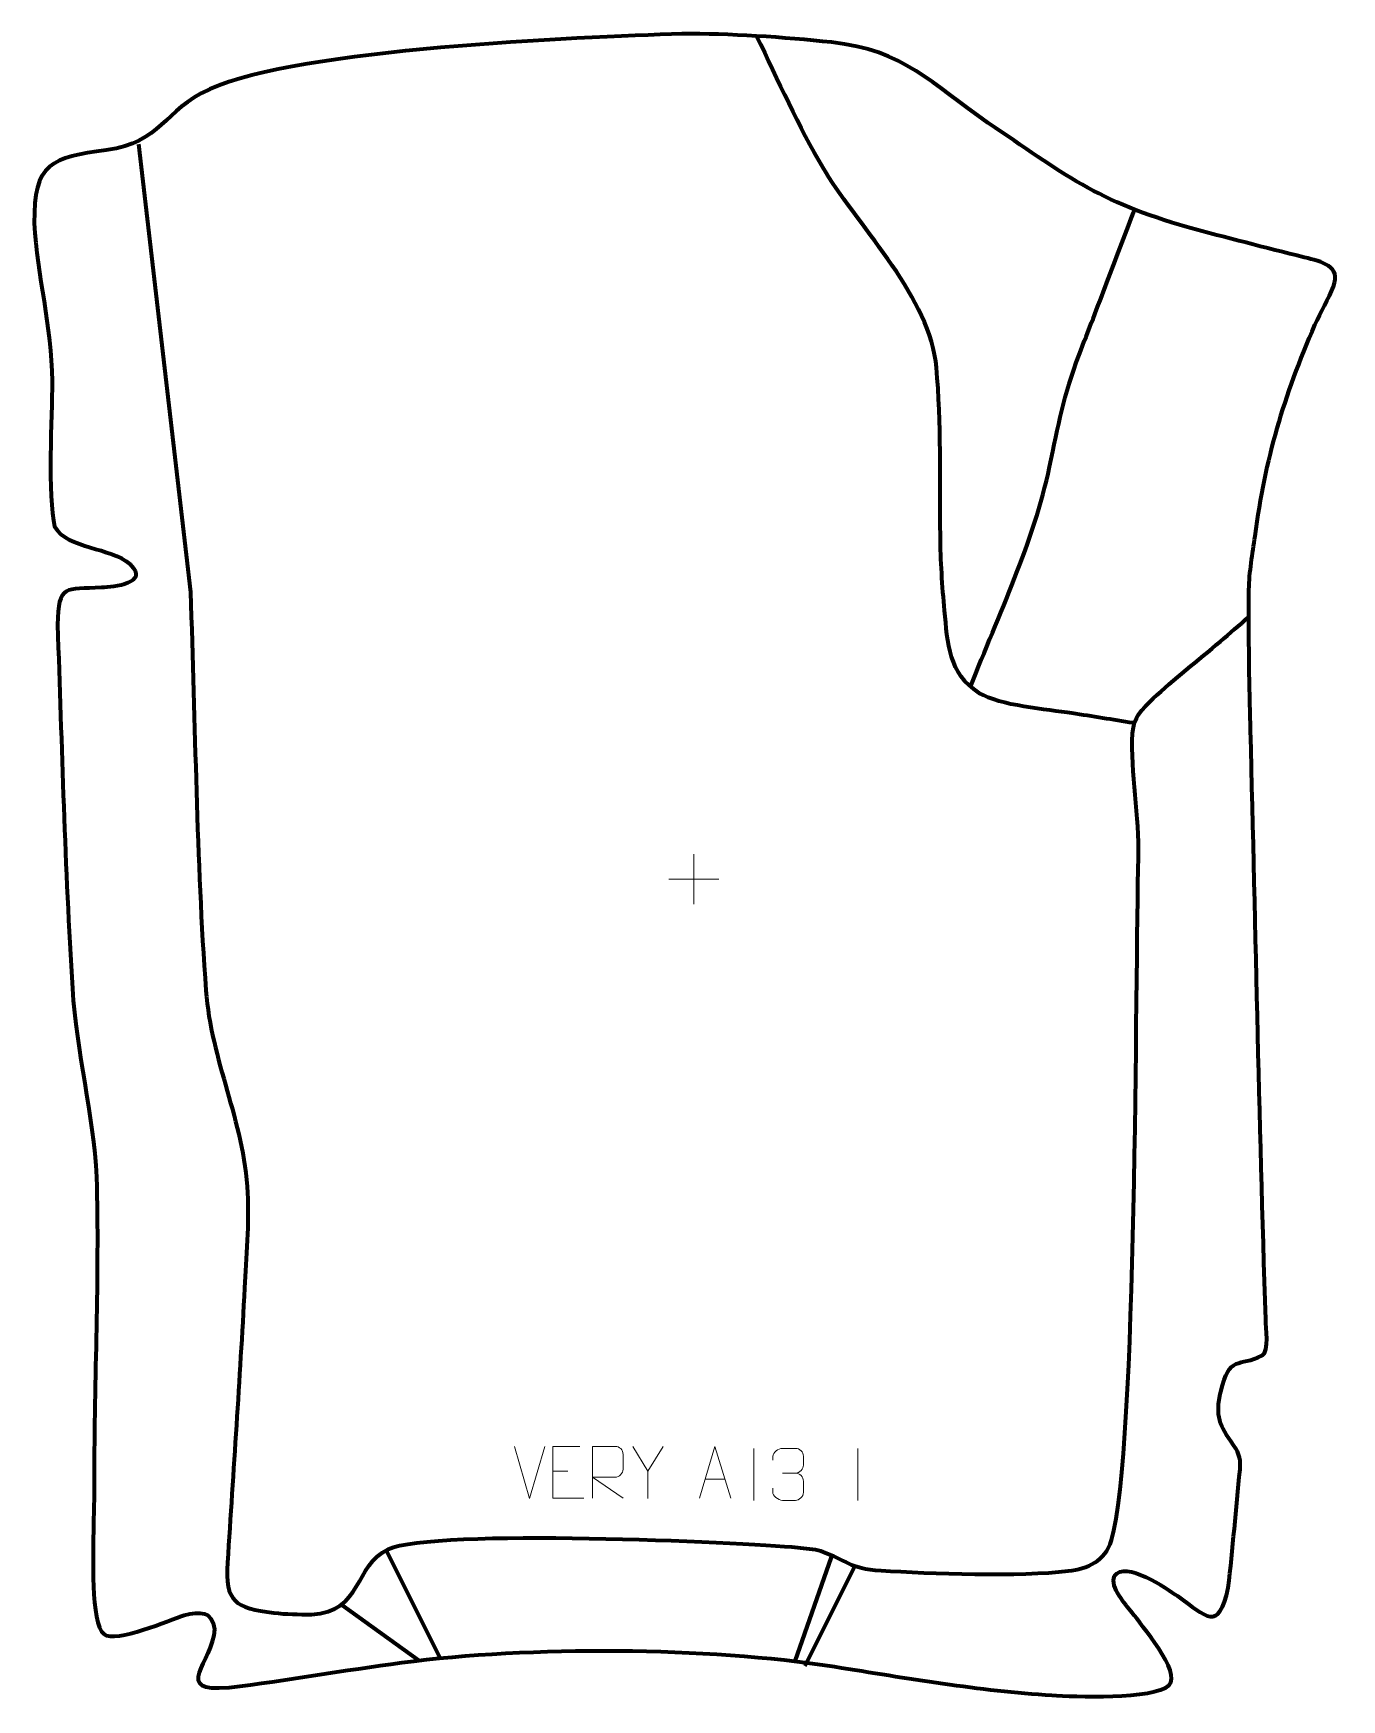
# Model space of a CAD drawing. Header units: millimetres. Extents: x -606 to 22, y 12 to 813.
import ezdxf

# ---------------------------------------------------------------- set-up
doc = ezdxf.new("R2010")
doc.units = ezdxf.units.MM
doc.header["$MEASUREMENT"] = 0
doc.layers.add('layer 2', color=7, linetype='Continuous')
doc.layers.add('layer 3', color=7, linetype='Continuous')

msp = doc.modelspace()

# ---------------------------------------------------------------- linework, layer by layer
at = {"layer": 'layer 2', "color": 142, "lineweight": 158}
for points, knots in [([(-77.9762, 481.4697), (-87.7638, 483.0323), (-97.5514, 484.5948), (-107.339, 486.1574), (-107.339, 486.1574), (-119.3621, 487.9819), (-142.0437, 489.7089), (-151.8605, 495.853), (-151.8605, 495.853), (-166.5889, 505.0712), (-167.041, 519.8738), (-168.5043, 535.4528), (-168.5043, 535.4528), (-169.6201, 547.1327), (-170.4347, 559.5928), (-170.5364, 571.332), (-170.5364, 571.332), (-170.6572, 598.347), (-170.0955, 625.2112), (-172.389, 652.1727), (-172.389, 652.1727), (-175.3045, 685.4833), (-208.474, 718.2302), (-225.7385, 746.2416), (-225.7385, 746.2416), (-225.7385, 746.2416), (-226.5431, 747.5811), (-226.5431, 747.5811), (-226.5431, 747.5811), (-238.7046, 768.0534), (-248.448, 789.9213), (-258.7565, 811.3593)], [0, 0, 0, 0, 0.11111111, 0.11111111, 0.11111111, 0.11111111, 0.22222222, 0.22222222, 0.22222222, 0.22222222, 0.33333333, 0.33333333, 0.33333333, 0.33333333, 0.44444444, 0.44444444, 0.44444444, 0.44444444, 0.55555556, 0.55555556, 0.55555556, 0.55555556, 0.66666667, 0.66666667, 0.66666667, 0.66666667, 0.77777778, 0.77777778, 0.77777778, 0.77777778, 1, 1, 1, 1]), ([(-555.5504, 759.4146), (-555.5504, 759.4146), (-530.6794, 544.3081), (-530.6794, 544.3081), (-530.6794, 544.3081), (-528.2807, 480.8634), (-527.8965, 416.2795), (-523.2623, 353.0616), (-523.2623, 353.0616), (-520.7973, 319.4346), (-505.1515, 290.6791), (-503.2126, 255.7421), (-503.2126, 255.7421), (-502.5548, 242.0144), (-503.9266, 224.0834), (-504.6746, 210.2209), (-504.6746, 210.2209), (-507.0688, 166.2137), (-510.0252, 122.2993), (-512.8699, 78.3244), (-512.8699, 78.3244), (-514.1016, 59.2839), (-509.3917, 56.5489), (-490.6131, 54.186), (-490.6131, 54.186), (-484.5562, 53.4239), (-478.68, 53.3527), (-472.5911, 53.4119), (-472.5911, 53.4119), (-447.9971, 54.4029), (-452.0399, 77.2462), (-435.6807, 84.6958), (-435.6807, 84.6958), (-413.2892, 94.8924), (-266.5487, 88.141), (-238.9199, 85.5102), (-238.9199, 85.5102), (-235.8291, 85.2159), (-230.9405, 84.7998), (-228.0023, 83.8857), (-228.0023, 83.8857), (-214.5055, 79.137), (-215.2492, 75.5185), (-198.9272, 74.4647), (-198.9272, 74.4647), (-176.2164, 72.9987), (-131.5725, 71.4757), (-109.1162, 74.2698), (-109.1162, 74.2698), (-99.9532, 75.41), (-91.2629, 78.8234), (-88.3604, 88.9908), (-88.3604, 88.9908), (-75.7548, 133.1479), (-77.02, 359.2788), (-75.3498, 416.9353), (-75.3498, 416.9353), (-74.8002, 436.2463), (-79.3643, 457.6459), (-78.1898, 476.5017), (-78.1898, 476.5017), (-77.6917, 484.4983), (-74.0519, 487.6591), (-68.2857, 493.1724), (-68.2857, 493.1724), (-58.5605, 502.4709), (-46.5012, 511.6319), (-36.0705, 520.6115), (-36.0705, 520.6115), (-31.5073, 524.5398), (-26.9469, 528.4714), (-22.3856, 532.4019)], [0, 0, 0, 0, 0.05263158, 0.05263158, 0.05263158, 0.05263158, 0.10526316, 0.10526316, 0.10526316, 0.10526316, 0.15789474, 0.15789474, 0.15789474, 0.15789474, 0.21052632, 0.21052632, 0.21052632, 0.21052632, 0.26315789, 0.26315789, 0.26315789, 0.26315789, 0.31578947, 0.31578947, 0.31578947, 0.31578947, 0.36842105, 0.36842105, 0.36842105, 0.36842105, 0.42105263, 0.42105263, 0.42105263, 0.42105263, 0.47368421, 0.47368421, 0.47368421, 0.47368421, 0.52631579, 0.52631579, 0.52631579, 0.52631579, 0.57894737, 0.57894737, 0.57894737, 0.57894737, 0.63157895, 0.63157895, 0.63157895, 0.63157895, 0.68421053, 0.68421053, 0.68421053, 0.68421053, 0.73684211, 0.73684211, 0.73684211, 0.73684211, 0.78947368, 0.78947368, 0.78947368, 0.78947368, 0.84210526, 0.84210526, 0.84210526, 0.84210526, 0.89473684, 0.89473684, 0.89473684, 0.89473684, 1, 1, 1, 1]), ([(-156.094, 498.8659), (-142.5854, 533.1648), (-125.6498, 568.4035), (-118.0796, 604.4802), (-118.0796, 604.4802), (-113.8291, 624.7368), (-111.425, 638.5514), (-103.896, 658.2499), (-103.896, 658.2499), (-99.4671, 669.8376), (-94.9414, 681.391), (-90.5156, 692.9831), (-90.5156, 692.9831), (-86.247, 704.1838), (-81.9783, 715.3844), (-77.7096, 726.585), (-77.7096, 726.585), (-77.7096, 726.585), (-77.176, 727.9851), (-77.176, 727.9851)], [0, 0, 0, 0, 0.16666667, 0.16666667, 0.16666667, 0.16666667, 0.33333333, 0.33333333, 0.33333333, 0.33333333, 0.5, 0.5, 0.5, 0.5, 0.66666667, 0.66666667, 0.66666667, 0.66666667, 1, 1, 1, 1])]:
    msp.add_open_spline(points, degree=3, knots=knots, dxfattribs=at)
at = {"layer": 'layer 2', "color": 250, "lineweight": 9}
for points in [[(-288.9681, 418.3941), (-288.9681, 418.3941), (-288.9681, 394.4162), (-288.9681, 394.4162)], [(-300.957, 406.4051), (-300.957, 406.4051), (-276.9791, 406.4051), (-276.9791, 406.4051)], [(-367.777, 109.1284), (-367.777, 109.1284), (-375.0988, 134.082), (-375.0988, 134.082)], [(-360.4551, 134.082), (-360.4551, 134.082), (-367.7769, 109.1284), (-367.7769, 109.1284)], [(-310.9439, 122.1833), (-310.9439, 122.1833), (-318.2648, 134.082), (-318.2648, 134.082)], [(-260.1398, 133.1367), (-260.1398, 133.1367), (-260.1398, 108.1626), (-260.1398, 108.1626)], [(-210.1398, 133.1367), (-210.1398, 133.1367), (-210.1398, 108.1626), (-210.1398, 108.1626)], [(-356.6216, 122.2097), (-356.6216, 122.2097), (-349.4535, 122.2097), (-349.4535, 122.2097)], [(-246.3139, 121.1969), (-246.3139, 121.1969), (-240.1175, 121.1969), (-240.1175, 121.1969)], [(-283.4139, 118.3851), (-283.4139, 118.3851), (-273.9182, 118.3851), (-273.9182, 118.3851)]]:
    msp.add_open_spline(points, degree=3, dxfattribs=at)
for points, knots in [([(-343.7477, 134.0894), (-343.7477, 134.0894), (-356.6216, 134.0894), (-356.6216, 134.0894), (-356.6216, 134.0894), (-356.6216, 134.0894), (-356.6216, 109.1358), (-356.6216, 109.1358), (-356.6216, 109.1358), (-356.6216, 109.1358), (-341.7558, 109.1358), (-341.7558, 109.1358)], [0, 0, 0, 0, 0.25, 0.25, 0.25, 0.25, 0.5, 0.5, 0.5, 0.5, 1, 1, 1, 1]), ([(-337.5945, 109.1321), (-337.5945, 109.1321), (-337.5945, 134.0856), (-337.5945, 134.0856), (-337.5945, 134.0856), (-333.9997, 134.0856), (-330.4042, 134.0856), (-326.809, 134.0856), (-326.809, 134.0856), (-324.4837, 134.0479), (-322.9264, 132.5579), (-322.9305, 130.1915), (-322.9305, 130.1915), (-322.9309, 128.156), (-322.9309, 125.0966), (-322.9305, 123.0606), (-322.9305, 123.0606), (-322.937, 121.1851), (-324.7493, 119.2433), (-326.7588, 119.2242), (-326.7588, 119.2242), (-326.7588, 119.2242), (-337.5945, 119.2242), (-337.5945, 119.2242), (-337.5945, 119.2242), (-337.5945, 119.2242), (-322.9398, 109.1321), (-322.9398, 109.1321)], [0, 0, 0, 0, 0.125, 0.125, 0.125, 0.125, 0.25, 0.25, 0.25, 0.25, 0.375, 0.375, 0.375, 0.375, 0.5, 0.5, 0.5, 0.5, 0.625, 0.625, 0.625, 0.625, 0.75, 0.75, 0.75, 0.75, 1, 1, 1, 1]), ([(-303.6215, 134.082), (-303.6215, 134.082), (-310.9439, 122.1833), (-310.9439, 122.1833), (-310.9439, 122.1833), (-310.9439, 122.1833), (-310.9432, 109.1284), (-310.9432, 109.1284)], [0, 0, 0, 0, 0.33333333, 0.33333333, 0.33333333, 0.33333333, 1, 1, 1, 1]), ([(-286.1365, 109.1357), (-286.1365, 109.1357), (-278.7655, 134.0892), (-278.7655, 134.0892), (-278.7655, 134.0892), (-278.7655, 134.0892), (-271.1956, 109.1357), (-271.1956, 109.1357)], [0, 0, 0, 0, 0.33333333, 0.33333333, 0.33333333, 0.33333333, 1, 1, 1, 1]), ([(-251.0236, 127.4421), (-251.0236, 127.4421), (-251.0236, 129.2993), (-251.0236, 129.2993), (-251.0236, 129.2993), (-251.0379, 131.0412), (-248.3734, 133.1593), (-246.3143, 133.1366), (-246.3143, 133.1366), (-244.2502, 133.1366), (-242.1862, 133.1366), (-240.1225, 133.1366), (-240.1225, 133.1366), (-237.928, 133.1454), (-236.3297, 131.2986), (-236.2853, 129.3865), (-236.2853, 129.3865), (-236.2857, 127.9514), (-236.2857, 126.5163), (-236.2853, 125.0808), (-236.2853, 125.0808), (-236.3339, 123.4273), (-237.9365, 121.1973), (-240.1348, 121.2073), (-240.1348, 121.2073), (-237.9311, 121.1961), (-236.3231, 119.3929), (-236.2691, 117.3334), (-236.2691, 117.3334), (-236.2695, 115.5487), (-236.2695, 113.764), (-236.2691, 111.9789), (-236.2691, 111.9789), (-236.259, 109.9175), (-238.3139, 108.1544), (-240.1348, 108.1625), (-240.1348, 108.1625), (-242.2001, 108.1628), (-244.2653, 108.1628), (-246.3309, 108.1625), (-246.3309, 108.1625), (-248.4995, 108.174), (-251.0305, 110.5742), (-251.0491, 112.036), (-251.0491, 112.036), (-251.0491, 112.036), (-251.0491, 113.9446), (-251.0491, 113.9446)], [0, 0, 0, 0, 0.07692308, 0.07692308, 0.07692308, 0.07692308, 0.15384615, 0.15384615, 0.15384615, 0.15384615, 0.23076923, 0.23076923, 0.23076923, 0.23076923, 0.30769231, 0.30769231, 0.30769231, 0.30769231, 0.38461538, 0.38461538, 0.38461538, 0.38461538, 0.46153846, 0.46153846, 0.46153846, 0.46153846, 0.53846154, 0.53846154, 0.53846154, 0.53846154, 0.61538462, 0.61538462, 0.61538462, 0.61538462, 0.69230769, 0.69230769, 0.69230769, 0.69230769, 0.76923077, 0.76923077, 0.76923077, 0.76923077, 0.84615385, 0.84615385, 0.84615385, 0.84615385, 1, 1, 1, 1])]:
    msp.add_open_spline(points, degree=3, knots=knots, dxfattribs=at)
at = {"layer": 'layer 2', "color": 142, "lineweight": 158}
for points in [[(-436.999, 84.6802), (-436.999, 84.6802), (-410.6703, 32.3632), (-410.6703, 32.3632)], [(-222.9008, 80.9559), (-222.9008, 80.9559), (-240.4133, 30.9121), (-240.4133, 30.9121)], [(-235.4682, 28.6345), (-235.4682, 28.6345), (-211.624, 76.6159), (-211.624, 76.6159)], [(-421.0357, 31.2729), (-421.0357, 31.2729), (-457.6089, 57.7379), (-457.6089, 57.7379)]]:
    msp.add_open_spline(points, degree=3, dxfattribs=at)
at = {"layer": 'layer 3', "color": 242, "lineweight": 158}
msp.add_open_spline([(-294.7514, 812.3747), (-272.0491, 812.6575), (-245.5229, 810.7321), (-222.8685, 808.348), (-222.8685, 808.348), (-187.8552, 804.6634), (-174.7624, 788.3212), (-147.6875, 769.735), (-147.6875, 769.735), (-112.369, 745.5604), (-94.2505, 731.4035), (-51.7805, 719.5816), (-51.7805, 719.5816), (-33.1473, 714.3949), (-14.3811, 709.7431), (4.3878, 705.0802), (4.3878, 705.0802), (12.4333, 702.8561), (22.1904, 701.0426), (18.2318, 691.0702), (18.2318, 691.0702), (15.9609, 685.3493), (12.0414, 678.7419), (9.3702, 672.6606), (9.3702, 672.6606), (-5.6668, 638.043), (-14.3979, 608.7148), (-19.3893, 571.2522), (-19.3893, 571.2522), (-20.5264, 562.7183), (-22.2714, 554.123), (-22.3358, 545.5067), (-22.3358, 545.5067), (-22.483, 525.7942), (-22.3039, 506.8041), (-21.799, 487.0993), (-21.799, 487.0993), (-19.3052, 389.7847), (-17.4521, 292.305), (-14.3024, 195.0296), (-14.3024, 195.0296), (-14.1162, 191.1925), (-12.594, 179.9839), (-15.991, 177.6613), (-15.991, 177.6613), (-27.2429, 172.1074), (-31.5685, 178.2591), (-35.8284, 160.4326), (-35.8284, 160.4326), (-38.6802, 148.4986), (-36.5025, 144.1217), (-29.7102, 134.6963), (-29.7102, 134.6963), (-26.6336, 130.4271), (-26.2424, 126.9607), (-26.623, 123.0003), (-26.623, 123.0003), (-28.4342, 104.148), (-30.185, 84.8656), (-32.243, 66.0884), (-32.243, 66.0884), (-37.1078, 44.805), (-42.6468, 52.1857), (-56.6209, 62.2556), (-56.6209, 62.2556), (-61.6435, 65.7055), (-81.8576, 79.6251), (-86.9521, 71.8476), (-86.9521, 71.8476), (-89.1418, 66.2827), (-81.5969, 58.3795), (-78.4434, 54.1546), (-78.4434, 54.1546), (-74.3924, 48.7274), (-54.3497, 25.4442), (-60.6818, 19.3636), (-60.6818, 19.3636), (-67.8887, 12.4429), (-106.958, 13.9241), (-116.9475, 14.5566), (-116.9475, 14.5566), (-152.1632, 16.7864), (-186.5684, 22.791), (-221.3309, 28.3027), (-221.3309, 28.3027), (-283.4009, 37.9946), (-367.0561, 38.2741), (-429.2118, 30.2833), (-429.2118, 30.2833), (-456.8387, 26.5549), (-484.5092, 21.6802), (-512.1233, 18.3039), (-512.1233, 18.3039), (-540.2686, 16.0315), (-519.8375, 30.2963), (-519.1711, 46.2276), (-519.1711, 46.2276), (-520.0275, 55.2475), (-526.3367, 54.7742), (-533.6322, 53.088), (-533.6322, 53.088), (-540.9622, 50.6906), (-566.3321, 39.4135), (-572.3064, 43.9811), (-572.3064, 43.9811), (-578.6515, 48.8322), (-577.4242, 83.6379), (-577.2798, 92.7002), (-577.2798, 92.7002), (-577.1432, 101.2686), (-576.9172, 109.8117), (-576.9051, 118.3842), (-576.9051, 118.3842), (-576.9001, 166.5803), (-574.4579, 215.2778), (-575.7729, 263.3715), (-575.7729, 263.3715), (-577.4322, 293.8448), (-585.3265, 323.0951), (-587.3733, 353.9964), (-587.3733, 353.9964), (-591.0276, 412.1914), (-592.4071, 470.4061), (-594.5231, 528.6616), (-594.5231, 528.6616), (-594.1362, 548.311), (-590.7708, 545.508), (-573.3228, 546.5211), (-573.3228, 546.5211), (-567.6747, 546.849), (-550.1469, 548.2961), (-559.6427, 557.6818), (-559.6427, 557.6818), (-569.1892, 566.1366), (-589.2288, 564.7746), (-595.9398, 575.7612), (-595.9398, 575.7612), (-599.3554, 590.4177), (-597.1594, 628.5211), (-597.1074, 645.5643), (-597.1074, 645.5643), (-597.3287, 672.3507), (-604.3688, 695.8856), (-605.672, 721.4993), (-605.672, 721.4993), (-606.1316, 750.264), (-597.1647, 753.0371), (-571.1183, 756.5937), (-571.1183, 756.5937), (-544.2972, 760.256), (-544.0923, 775.5749), (-521.3215, 785.8271), (-521.3215, 785.8271), (-477.9922, 805.3354), (-344.8304, 810.7212), (-294.7514, 812.3747)], degree=3, knots=[0, 0, 0, 0, 0.025, 0.025, 0.025, 0.025, 0.05, 0.05, 0.05, 0.05, 0.075, 0.075, 0.075, 0.075, 0.1, 0.1, 0.1, 0.1, 0.125, 0.125, 0.125, 0.125, 0.15, 0.15, 0.15, 0.15, 0.175, 0.175, 0.175, 0.175, 0.2, 0.2, 0.2, 0.2, 0.225, 0.225, 0.225, 0.225, 0.25, 0.25, 0.25, 0.25, 0.275, 0.275, 0.275, 0.275, 0.3, 0.3, 0.3, 0.3, 0.325, 0.325, 0.325, 0.325, 0.35, 0.35, 0.35, 0.35, 0.375, 0.375, 0.375, 0.375, 0.4, 0.4, 0.4, 0.4, 0.425, 0.425, 0.425, 0.425, 0.45, 0.45, 0.45, 0.45, 0.475, 0.475, 0.475, 0.475, 0.5, 0.5, 0.5, 0.5, 0.525, 0.525, 0.525, 0.525, 0.55, 0.55, 0.55, 0.55, 0.575, 0.575, 0.575, 0.575, 0.6, 0.6, 0.6, 0.6, 0.625, 0.625, 0.625, 0.625, 0.65, 0.65, 0.65, 0.65, 0.675, 0.675, 0.675, 0.675, 0.7, 0.7, 0.7, 0.7, 0.725, 0.725, 0.725, 0.725, 0.75, 0.75, 0.75, 0.75, 0.775, 0.775, 0.775, 0.775, 0.8, 0.8, 0.8, 0.8, 0.825, 0.825, 0.825, 0.825, 0.85, 0.85, 0.85, 0.85, 0.875, 0.875, 0.875, 0.875, 0.9, 0.9, 0.9, 0.9, 0.925, 0.925, 0.925, 0.925, 0.95, 0.95, 0.95, 0.95, 1, 1, 1, 1], dxfattribs=at)

doc.saveas('drawing.dxf')
